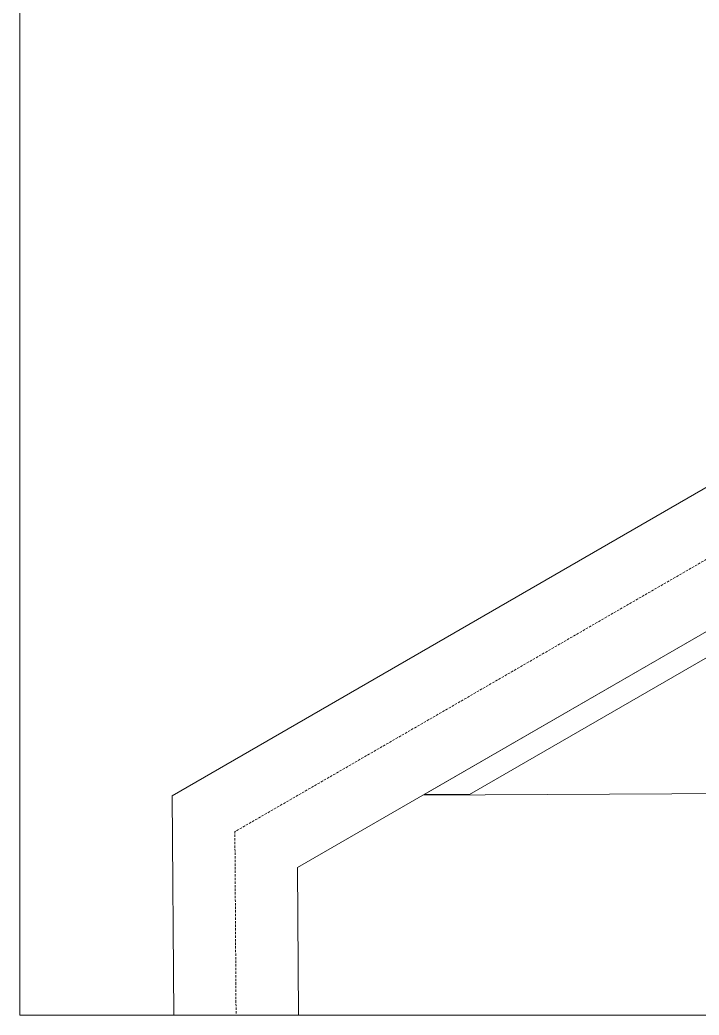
# Model space of a CAD drawing. Header units: millimetres. Extents: x 18162 to 7085488, y 72188 to 247925.
# Drawn here: x 6008100 to 6067969, y 72524 to 160225 of the extents above; entities that cross this region are included whole.
import ezdxf

# ---------------------------------------------------------------- set-up
doc = ezdxf.new("R2010")
doc.units = ezdxf.units.MM
doc.header["$MEASUREMENT"] = 0
doc.linetypes.add('Hidden Line', pattern=[317.5, 211.666667, -105.833333])
doc.layers.add('RENDER_REAL (5)_3_00 ET', color=7, linetype='Continuous')
doc.layers.add('RENDER_REAL (5)_3_Drawing & Figure', color=7, linetype='Continuous')

msp = doc.modelspace()

# ---------------------------------------------------------------- linework, layer by layer
at = {"layer": 'RENDER_REAL (5)_3_00 ET', "color": 7, "linetype": 'Continuous', "lineweight": 5, "flags": 128}
for points in [[(6358150.1, 225912.6), (6272242.2, 225101.1), (6251944.6, 224909.4), (6138347.2, 159308.9), (6125357.6, 151807.6), (6021529.2, 91848.6), (6021654.6, 72524.1)], [(6069784.8, 107012.9), (6043727.4, 91965.2), (6047726.7, 91965.2), (6070784.9, 105280.9)]]:
    msp.add_lwpolyline(points, dxfattribs=at)
at = {"layer": 'RENDER_REAL (5)_3_00 ET', "color": 8, "linetype": 'Hidden Line', "lineweight": 13, "flags": 128}
msp.add_lwpolyline([(6358150.1, 220412.3), (6272294.1, 219601.3), (6253442.7, 219423.3), (6141097.7, 154546), (6128108, 147044.7), (6027049.9, 88685.5), (6027154.7, 72524.1)], dxfattribs=at)
at = {"layer": 'RENDER_REAL (5)_3_00 ET', "color": 7, "linetype": 'Continuous', "lineweight": 5, "flags": 128}
msp.add_lwpolyline([(6032654.8, 72524.1), (6032570.5, 85522.3), (6069784.8, 107012.9), (6082774.4, 114514.2), (6130858.5, 142281.9, -0.4142136), (6137688.8, 140452.4), (6138939, 138287.5), (6134609.1, 135787), (6159613.4, 92488.2), (6163943.3, 94988.7), (6165346.4, 92559), (6180826.3, 92643.6), (6180880.7, 92643.9), (6345490.9, 93543.4), (6345489.2, 210013.3, -0.4109374), (6350433.1, 215013.1), (6358150.1, 215099.6)], format="xyb", dxfattribs=at)
msp.add_lwpolyline([(6090102.1, 116436.2), (6083774.6, 112782.2), (6070784.9, 105280.9), (6047726.7, 91965.2), (6043727.4, 91965.2), (6043628.1, 91907.9), (6142376.7, 92440.1), (6157285.3, 92520.4), (6143474.3, 116436.2), (6141176.7, 116436.2), (6122176.7, 116436.2), (6122176.7, 115989.4), (6136154.8, 115933.7), (6136089, 99433.8), (6100089.2, 99577.4), (6100155.1, 116077.3), (6115176.7, 116017.3), (6115176.7, 116436.2), (6096176.7, 116436.2)], close=True, dxfattribs=at)
at = {"layer": 'RENDER_REAL (5)_3_Drawing & Figure', "color": 7, "linetype": 'Continuous', "lineweight": 13, "flags": 128}
msp.add_lwpolyline([(6008100.1, 72524.1), (6358150.1, 72524.1), (6358150.1, 247925.2), (6008100.1, 247925.2)], close=True, dxfattribs=at)

doc.saveas('drawing.dxf')
